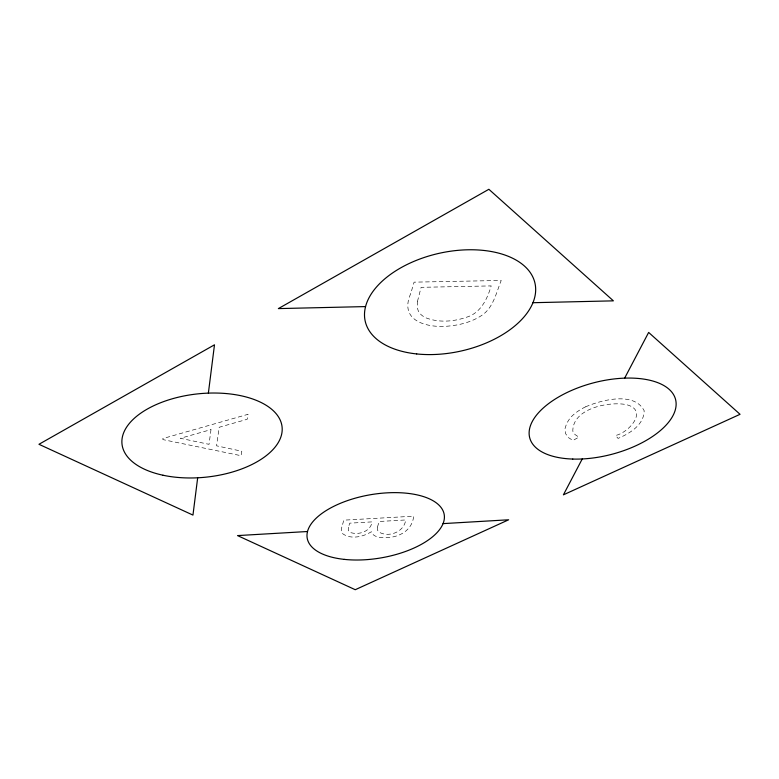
<?xml version="1.0" encoding="UTF-8"?>
<svg xmlns="http://www.w3.org/2000/svg" width="779" height="779" viewBox="0 0 779 779"><rect width="100%" height="100%" fill="white"/><g stroke="black" fill="none" stroke-linecap="round" stroke-linejoin="round"><path stroke-width="0.58" stroke-dasharray="3.9 2.92" d="M585.574 406.842C601.32 399.997 634.233 391.253 644.175 410.718C644.048 424.915 629.685 433.513 618.059 438.411L615.576 435.48C629.091 432.559 649.228 409.803 625.751 404.505C608.117 401.38 572.438 408.663 572.818 431.264L574.97 434.507L578.836 437.146L572.945 440.486L568.271 437.496L565.554 433.582L564.96 428.869L566.635 423.445L569.576 418.82A39.534 19.3 -14.8 0 1 585.574 406.842M417.495 301.298L417.32 307.919L418.333 311.016A30.712 17.703 -12.5 0 0 426.162 317.929C439.064 322.876 453.797 321.639 466.67 317.189C480.789 312.992 487.294 298.932 491.179 285.903L421.108 287.324L417.495 301.298M377.455 527.12L377.289 529.467L378.312 531.668C388.02 538.085 404.194 532.3 405.703 519.963L379.139 521.482L377.455 527.12M348.505 527.169L348.252 530.236L349.644 532.232C358.048 535.553 370.531 531.901 372.128 521.881L349.722 523.167L348.505 527.169M162.947 438.528L162.86 439.59L241.062 455.705L241.811 451.236L216.562 445.822L219.191 427.262L247.196 419.287L248.034 414.311L162.947 438.528M211.002 429.589L209.025 444.332L180.407 438.295L211.002 429.589M341.825 526.994L341.251 530.577L341.942 533.138C350.073 539.944 363.072 536.974 371.388 531.736L372.596 533.946A17.527 8.033 -10.1 0 0 379.49 537.354C394.252 539.36 411.867 533.226 413.707 516.185L343.841 520.158L341.825 526.994M410.699 293.644C398.098 322.204 429.511 328.514 450.194 325.895C461.002 324.785 471.792 321.756 481.013 315.885C493.273 308.27 496.165 292.865 501.228 280.459L414.087 282.154L410.699 293.644"/><path stroke-width="1.17" d="M197.671 477.8L192.958 515.094L38.95 444.293L214.488 344.805L208.373 393.132M582.234 458.958L563.412 494.831L740.05 414.311L648.644 332.429L624.641 378.156M307.53 531.512L237.537 535.592L355.253 589.713L508.648 519.788L443.037 523.615M365.546 306.585L278.366 308.601L488.871 189.287L613.404 300.85L532.982 302.71M162.996 475.229A80.49 41.842 -6.1 0 0 282.193 428.664A80.49 41.842 -6.1 0 0 160.922 402.626A80.49 41.842 -6.1 0 0 162.996 475.229M416.697 353.939A86.985 50.07 -12.6 0 0 535.037 283.488A86.985 50.07 -12.6 0 0 398.517 269.144A86.985 50.07 -12.6 0 0 416.697 353.939M344.308 559.38A69.516 32.017 -9.8 0 0 444.322 515.396A69.516 32.017 -9.8 0 0 338.456 504.14A69.516 32.017 -9.8 0 0 344.308 559.38M572.799 459.055A75.397 36.876 -14.8 0 0 675.724 400.163A75.397 36.876 -14.8 0 0 559.351 396.56A75.397 36.876 -14.8 0 0 572.799 459.055"/></g></svg>
